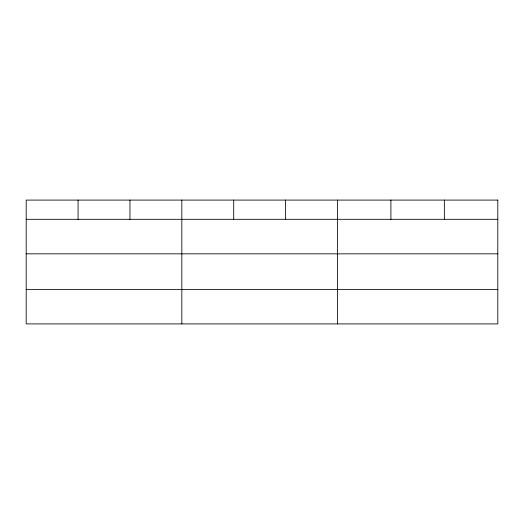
<?xml version="1.0" encoding="UTF-8"?>
<svg xmlns="http://www.w3.org/2000/svg" width="524" height="524" viewBox="0 0 524 524"><rect width="100%" height="100%" fill="white"/><g stroke="black" fill="none" stroke-linecap="round" stroke-linejoin="round"><path stroke-width="0.79" d="M26.2 219.314L497.8 219.314M26.2 253.832L497.8 253.832M26.2 289.392L497.8 289.392M444.352 200.089L444.352 219.314M390.904 200.089L390.904 219.314M337.456 200.089L337.456 323.911M285.58 200.089L285.58 219.314M233.704 200.089L233.704 219.314M181.828 200.089L181.828 323.911M129.952 200.089L129.952 219.314M78.076 200.089L78.076 219.314M497.8 200.089L26.2 200.089L26.2 323.911L497.8 323.911L497.8 200.089"/></g></svg>
